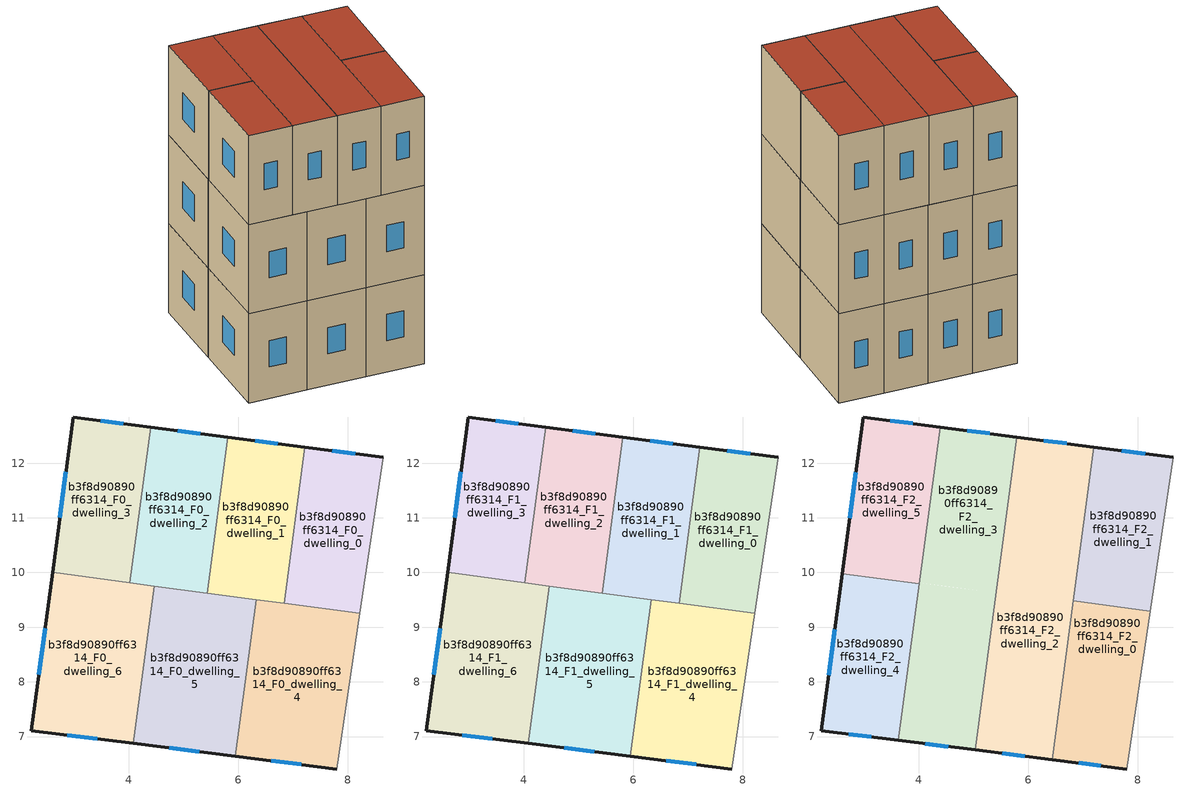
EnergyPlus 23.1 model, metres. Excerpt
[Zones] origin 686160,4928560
b3f8d90890ff6314_F0_dwelling_0
 floor ground (EU_floor_Construction): 8.65,12.11 8.23,9.25 6.84,9.44 7.22,12.29 z0
 wall outside (EU_wall_Construction): 8.65,12.11 7.22,12.29 z0:3
 wall adiabatic (EU_wall_Construction): 8.23,9.25 8.65,12.11 z0:3
 wall to b3f8d90890ff6314_F0_dwelling_1 (EU_wall_Construction): 7.22,12.29 6.84,9.44 z0:3
 wall to b3f8d90890ff6314_F0_dwelling_4 (EU_wall_Construction): 6.84,9.44 8.23,9.25 z0:3
 window (EU_Window_Construction): 8.14,12.17 7.72,12.23 z1.06:1.94
b3f8d90890ff6314_F0_dwelling_1
 floor ground (EU_floor_Construction): 7.22,12.29 6.84,9.44 5.43,9.62 5.81,12.48 z0
 wall outside (EU_wall_Construction): 7.22,12.29 5.81,12.48 z0:3
 wall to b3f8d90890ff6314_F0_dwelling_2 (EU_wall_Construction): 5.81,12.48 5.43,9.62 z0:3
 wall to b3f8d90890ff6314_F0_dwelling_5 (EU_wall_Construction): 5.43,9.62 6.33,9.5 z0:3
 wall to b3f8d90890ff6314_F0_dwelling_4 (EU_wall_Construction): 6.33,9.5 6.84,9.44 z0:3
 window (EU_Window_Construction): 6.72,12.36 6.31,12.41 z1.06:1.94
b3f8d90890ff6314_F0_dwelling_2
 floor ground (EU_floor_Construction): 5.81,12.48 5.43,9.62 4.02,9.81 4.4,12.66 z0
 wall outside (EU_wall_Construction): 5.81,12.48 4.4,12.66 z0:3
 wall to b3f8d90890ff6314_F0_dwelling_3 (EU_wall_Construction): 4.4,12.66 4.02,9.81 z0:3
 wall to b3f8d90890ff6314_F0_dwelling_6 (EU_wall_Construction): 4.02,9.81 4.46,9.75 z0:3
 wall to b3f8d90890ff6314_F0_dwelling_5 (EU_wall_Construction): 4.46,9.75 5.43,9.62 z0:3
 window (EU_Window_Construction): 5.31,12.54 4.89,12.6 z1.06:1.94
b3f8d90890ff6314_F0_dwelling_3
 floor ground (EU_floor_Construction): 4.4,12.66 4.02,9.81 2.6,10 2.98,12.84 z0
 wall outside (EU_wall_Construction): 4.4,12.66 2.98,12.84 2.6,10 z0:3
 wall to b3f8d90890ff6314_F0_dwelling_6 (EU_wall_Construction): 2.6,10 4.02,9.81 z0:3
 window (EU_Window_Construction): 2.85,11.84 2.74,11 / 3.9,12.72 3.48,12.78 z1.06:1.94
b3f8d90890ff6314_F0_dwelling_4
 floor ground (EU_floor_Construction): 8.23,9.25 7.81,6.41 5.95,6.64 6.33,9.5 z0
 wall outside (EU_wall_Construction): 5.95,6.64 7.81,6.41 z0:3
 wall adiabatic (EU_wall_Construction): 7.81,6.41 8.23,9.25 z0:3
 wall to b3f8d90890ff6314_F0_dwelling_5 (EU_wall_Construction): 6.33,9.5 5.95,6.64 z0:3
 window (EU_Window_Construction): 6.6,6.56 7.15,6.49 z1.06:1.94
b3f8d90890ff6314_F0_dwelling_5
 floor ground (EU_floor_Construction): 6.33,9.5 5.95,6.64 4.08,6.87 4.46,9.75 z0
 wall outside (EU_wall_Construction): 4.08,6.87 5.95,6.64 z0:3
 wall to b3f8d90890ff6314_F0_dwelling_6 (EU_wall_Construction): 4.46,9.75 4.08,6.87 z0:3
 window (EU_Window_Construction): 4.74,6.79 5.29,6.72 z1.06:1.94
b3f8d90890ff6314_F0_dwelling_6
 floor ground (EU_floor_Construction): 4.46,9.75 4.08,6.87 2.22,7.11 2.6,10 z0
 wall outside (EU_wall_Construction): 2.6,10 2.22,7.11 4.08,6.87 z0:3
 window (EU_Window_Construction): 2.88,7.02 3.42,6.96 / 2.47,8.98 2.35,8.13 z1.06:1.94
b3f8d90890ff6314_F1_dwelling_0
 floor to b3f8d90890ff6314_F0_dwelling_0 (EU_floor_Construction): 8.65,12.11 8.23,9.25 6.84,9.44 7.22,12.29 z3
 wall outside (EU_wall_Construction): 8.65,12.11 7.22,12.29 z3:6
 wall adiabatic (EU_wall_Construction): 8.23,9.25 8.65,12.11 z3:6
 wall to b3f8d90890ff6314_F1_dwelling_1 (EU_wall_Construction): 7.22,12.29 6.84,9.44 z3:6
 wall to b3f8d90890ff6314_F1_dwelling_4 (EU_wall_Construction): 6.84,9.44 8.23,9.25 z3:6
 window (EU_Window_Construction): 8.14,12.17 7.72,12.23 z4.06:4.94
b3f8d90890ff6314_F1_dwelling_1
 floor to b3f8d90890ff6314_F0_dwelling_1 (EU_floor_Construction): 7.22,12.29 6.84,9.44 5.43,9.62 5.81,12.48 z3
 wall outside (EU_wall_Construction): 7.22,12.29 5.81,12.48 z3:6
 wall to b3f8d90890ff6314_F1_dwelling_2 (EU_wall_Construction): 5.81,12.48 5.43,9.62 z3:6
 wall to b3f8d90890ff6314_F1_dwelling_5 (EU_wall_Construction): 5.43,9.62 6.33,9.5 z3:6
 wall to b3f8d90890ff6314_F1_dwelling_4 (EU_wall_Construction): 6.33,9.5 6.84,9.44 z3:6
 window (EU_Window_Construction): 6.72,12.36 6.31,12.41 z4.06:4.94
b3f8d90890ff6314_F1_dwelling_2
 floor to b3f8d90890ff6314_F0_dwelling_2 (EU_floor_Construction): 5.81,12.48 5.43,9.62 4.02,9.81 4.4,12.66 z3
 wall outside (EU_wall_Construction): 5.81,12.48 4.4,12.66 z3:6
 wall to b3f8d90890ff6314_F1_dwelling_3 (EU_wall_Construction): 4.4,12.66 4.02,9.81 z3:6
 wall to b3f8d90890ff6314_F1_dwelling_6 (EU_wall_Construction): 4.02,9.81 4.46,9.75 z3:6
 wall to b3f8d90890ff6314_F1_dwelling_5 (EU_wall_Construction): 4.46,9.75 5.43,9.62 z3:6
 window (EU_Window_Construction): 5.31,12.54 4.89,12.6 z4.06:4.94
 ceiling adiabatic (EU_roof_Construction): 5.43,9.62 5.81,12.48 4.4,12.66 5.79,12.48 5.41,9.63 z6
b3f8d90890ff6314_F1_dwelling_3
 floor to b3f8d90890ff6314_F0_dwelling_3 (EU_floor_Construction): 4.4,12.66 4.02,9.81 2.6,10 2.98,12.84 z3
 wall outside (EU_wall_Construction): 4.4,12.66 2.98,12.84 2.6,10 z3:6
 wall to b3f8d90890ff6314_F1_dwelling_6 (EU_wall_Construction): 2.6,10 4.02,9.81 z3:6
 window (EU_Window_Construction): 2.85,11.84 2.74,11 / 3.9,12.72 3.48,12.78 z4.06:4.94
b3f8d90890ff6314_F1_dwelling_4
 floor to b3f8d90890ff6314_F0_dwelling_4 (EU_floor_Construction): 8.23,9.25 7.81,6.41 5.95,6.64 6.33,9.5 z3
 wall outside (EU_wall_Construction): 5.95,6.64 7.81,6.41 z3:6
 wall adiabatic (EU_wall_Construction): 7.81,6.41 8.23,9.25 z3:6
 wall to b3f8d90890ff6314_F1_dwelling_5 (EU_wall_Construction): 6.33,9.5 5.95,6.64 z3:6
 window (EU_Window_Construction): 6.6,6.56 7.15,6.49 z4.06:4.94
 ceiling adiabatic (EU_roof_Construction): 6.44,6.58 6.82,9.44 6.33,9.5 5.95,6.64 z6
b3f8d90890ff6314_F1_dwelling_5
 floor to b3f8d90890ff6314_F0_dwelling_5 (EU_floor_Construction): 6.33,9.5 5.95,6.64 4.08,6.87 4.46,9.75 z3
 wall outside (EU_wall_Construction): 4.08,6.87 5.95,6.64 z3:6
 wall to b3f8d90890ff6314_F1_dwelling_6 (EU_wall_Construction): 4.46,9.75 4.08,6.87 z3:6
 window (EU_Window_Construction): 4.74,6.79 5.29,6.72 z4.06:4.94
 ceiling adiabatic (EU_roof_Construction): 5.95,6.64 6.33,9.5 5.41,9.63 5.03,6.75 z6
b3f8d90890ff6314_F1_dwelling_6
 floor to b3f8d90890ff6314_F0_dwelling_6 (EU_floor_Construction): 4.46,9.75 4.08,6.87 2.22,7.11 2.6,10 z3
 wall outside (EU_wall_Construction): 2.6,10 2.22,7.11 4.08,6.87 z3:6
 window (EU_Window_Construction): 2.88,7.02 3.42,6.96 / 2.47,8.98 2.35,8.13 z4.06:4.94
b3f8d90890ff6314_F2_dwelling_0
 floor to b3f8d90890ff6314_F1_dwelling_4 (EU_floor_Construction): 8.23,9.25 7.81,6.41 6.44,6.58 6.82,9.44 z6
 floor to b3f8d90890ff6314_F1_dwelling_0 (EU_floor_Construction): 8.23,9.29 8.23,9.25 6.84,9.44 6.84,9.48 z6
 wall outside (EU_wall_Construction): 6.44,6.58 7.81,6.41 z6:9
 wall to b3f8d90890ff6314_F2_dwelling_1 (EU_wall_Construction): 8.23,9.29 6.82,9.48 z6:9
 wall adiabatic (EU_wall_Construction): 7.81,6.41 8.23,9.29 z6:9
 wall to b3f8d90890ff6314_F2_dwelling_2 (EU_wall_Construction): 6.82,9.48 6.44,6.58 z6:9
 window (EU_Window_Construction): 6.92,6.52 7.32,6.47 z7.06:7.94
 roof outside (EU_roof_Construction): 7.81,6.41 8.23,9.29 6.82,9.48 6.44,6.58 z9
b3f8d90890ff6314_F2_dwelling_1
 floor to b3f8d90890ff6314_F1_dwelling_0 (EU_floor_Construction): 8.65,12.11 8.23,9.29 6.84,9.48 7.22,12.29 z6
 floor to b3f8d90890ff6314_F1_dwelling_1 (EU_floor_Construction): 7.22,12.29 6.84,9.48 6.82,9.48 7.2,12.29 z6
 wall outside (EU_wall_Construction): 8.65,12.11 7.2,12.29 z6:9
 wall adiabatic (EU_wall_Construction): 8.23,9.29 8.65,12.11 z6:9
 wall to b3f8d90890ff6314_F2_dwelling_2 (EU_wall_Construction): 7.2,12.29 6.82,9.48 z6:9
 window (EU_Window_Construction): 8.14,12.17 7.71,12.23 z7.06:7.94
 roof outside (EU_roof_Construction): 8.23,9.29 8.65,12.11 7.2,12.29 6.82,9.48 z9
b3f8d90890ff6314_F2_dwelling_2
 floor to b3f8d90890ff6314_F1_dwelling_1 (EU_floor_Construction): 7.2,12.29 6.82,9.44 5.43,9.62 5.81,12.48 z6
 floor adiabatic (EU_floor_Construction): 5.81,12.48 5.43,9.62 6.82,9.44 6.44,6.58 5.03,6.75 5.79,12.48 z6
 wall outside (EU_wall_Construction): 7.2,12.29 5.79,12.48 / 5.03,6.75 6.44,6.58 z6:9
 wall to b3f8d90890ff6314_F2_dwelling_3 (EU_wall_Construction): 5.79,12.48 5.03,6.75 z6:9
 window (EU_Window_Construction): 6.7,12.36 6.29,12.41 / 5.53,6.69 5.94,6.64 z7.06:7.94
 roof outside (EU_roof_Construction): 6.44,6.58 7.2,12.29 5.79,12.48 5.03,6.75 z9
b3f8d90890ff6314_F2_dwelling_3
 floor to b3f8d90890ff6314_F1_dwelling_2 (EU_floor_Construction): 5.79,12.48 5.41,9.63 4.02,9.81 4.4,12.66 z6
 floor to b3f8d90890ff6314_F1_dwelling_3 (EU_floor_Construction): 4.4,12.66 4.02,9.81 4.01,9.81 4.39,12.66 z6
 floor to b3f8d90890ff6314_F1_dwelling_5 (EU_floor_Construction): 5.41,9.63 5.03,6.75 4.08,6.87 4.46,9.75 z6
 floor to b3f8d90890ff6314_F1_dwelling_6 (EU_floor_Construction): 4.46,9.75 4.08,6.87 3.62,6.93 4.01,9.81 z6
 wall outside (EU_wall_Construction): 5.79,12.48 4.39,12.66 / 3.62,6.93 5.03,6.75 z6:9
 wall to b3f8d90890ff6314_F2_dwelling_5 (EU_wall_Construction): 4.39,12.66 4,9.79 z6:9
 wall to b3f8d90890ff6314_F2_dwelling_4 (EU_wall_Construction): 4,9.79 3.62,6.93 z6:9
 window (EU_Window_Construction): 5.29,12.54 4.88,12.6 / 4.12,6.87 4.53,6.82 z7.06:7.94
 roof outside (EU_roof_Construction): 5.03,6.75 5.79,12.48 4.39,12.66 3.62,6.93 z9
b3f8d90890ff6314_F2_dwelling_4
 floor to b3f8d90890ff6314_F1_dwelling_6 (EU_floor_Construction): 4,9.79 3.62,6.93 2.22,7.11 2.6,9.98 z6
 wall outside (EU_wall_Construction): 2.6,9.98 2.22,7.11 3.62,6.93 z6:9
 wall to b3f8d90890ff6314_F2_dwelling_5 (EU_wall_Construction): 4,9.79 2.6,9.98 z6:9
 window (EU_Window_Construction): 2.71,7.04 3.13,6.99 / 2.47,8.96 2.35,8.12 z7.06:7.94
 roof outside (EU_roof_Construction): 3.62,6.93 4,9.79 2.6,9.98 2.22,7.11 z9
b3f8d90890ff6314_F2_dwelling_5
 floor to b3f8d90890ff6314_F1_dwelling_3 (EU_floor_Construction): 4.39,12.66 4.01,9.81 2.6,10 2.98,12.84 z6
 floor to b3f8d90890ff6314_F1_dwelling_6 (EU_floor_Construction): 4.01,9.81 4,9.79 2.6,9.98 2.6,10 z6
 wall outside (EU_wall_Construction): 4.39,12.66 2.98,12.84 2.6,9.98 z6:9
 window (EU_Window_Construction): 3.89,12.73 3.48,12.78 / 2.85,11.83 2.73,10.99 z7.06:7.94
 roof outside (EU_roof_Construction): 4,9.79 4.39,12.66 2.98,12.84 2.6,9.98 z9
[Building]
EU S2 Campaign: North Axis=0; Terrain=City; Solar Distribution=FullExterior
[Site:Location]
Bologna: Latitude=44.5; Longitude=11.25; Time Zone=1; Elevation=37
[SizingPeriod:WeatherFileDays]
AnnualSizingPeriod: Begin Month=1; Begin Day of Month=1; End Month=12; End Day of Month=31; Day of Week for Start Day=Monday; Use Weather File Daylight Saving Period=No; Use Weather File Rain and Snow Indicators=No
[MATERIAL]
EU_InternalMass_Material: Roughness=MediumRough; Thickness=0.1; Conductivity=1; Density=1800; Specific Heat=900; Thermal Absorptance=0.9; Solar Absorptance=0.7; Visible Absorptance=0.7
[MATERIAL:NOMASS] Roughness=MediumRough; Thermal Absorptance=0.9; Solar Absorptance=0.7; Visible Absorptance=0.7
Name | Thermal Resistance
EU_wall_NoMass | 0.781309
EU_roof_NoMass | 0.418499
EU_floor_NoMass | 0.563442
[WINDOWMATERIAL:SIMPLEGLAZINGSYSTEM]
EU_Window_SimpleGlazing: UFactor=4.32879; Solar Heat Gain Coefficient=0.85; Visible Transmittance=0.85
[CONSTRUCTION]
EU_wall_Construction: EU_wall_NoMass
EU_roof_Construction: EU_roof_NoMass
EU_floor_Construction: EU_floor_NoMass
EU_InternalMass_Construction: EU_InternalMass_Material
EU_Window_Construction: EU_Window_SimpleGlazing
[ZONE] Type=1; Multiplier=1; Ceiling Height=autocalculate; Floor Area=autocalculate; Part of Total Floor Area=Yes
Name | Volume
b3f8d90890ff6314_F0_dwelling_0; b3f8d90890ff6314_F1_dwelling_0 | 12.2871
b3f8d90890ff6314_F2_dwelling_0; b3f8d90890ff6314_F0_dwelling_1; b3f8d90890ff6314_F1_dwelling_1; b3f8d90890ff6314_F0_dwelling_2; b3f8d90890ff6314_F1_dwelling_2 | 12.2849
b3f8d90890ff6314_F2_dwelling_1 | 12.2842
b3f8d90890ff6314_F2_dwelling_2 | 24.5676
b3f8d90890ff6314_F0_dwelling_3; b3f8d90890ff6314_F1_dwelling_3 | 12.2834
b3f8d90890ff6314_F2_dwelling_3 | 24.561
b3f8d90890ff6314_F0_dwelling_4; b3f8d90890ff6314_F1_dwelling_4 | 16.3792
b3f8d90890ff6314_F2_dwelling_4 | 12.29
b3f8d90890ff6314_F0_dwelling_5; b3f8d90890ff6314_F1_dwelling_5 | 16.3711
b3f8d90890ff6314_F2_dwelling_5 | 12.2878
b3f8d90890ff6314_F0_dwelling_6; b3f8d90890ff6314_F1_dwelling_6 | 16.3813
[INTERNALMASS] Construction=EU_InternalMass_Construction
Name | Zone or ZoneList | Surface Area
b3f8d90890ff6314_F0_dwelling_0_EU_InternalMass | b3f8d90890ff6314_F0_dwelling_0 | 4.09555
b3f8d90890ff6314_F0_dwelling_1_EU_InternalMass | b3f8d90890ff6314_F0_dwelling_1 | 4.09482
b3f8d90890ff6314_F0_dwelling_2_EU_InternalMass | b3f8d90890ff6314_F0_dwelling_2 | 4.09469
b3f8d90890ff6314_F0_dwelling_3_EU_InternalMass | b3f8d90890ff6314_F0_dwelling_3 | 4.09474
b3f8d90890ff6314_F0_dwelling_4_EU_InternalMass | b3f8d90890ff6314_F0_dwelling_4 | 5.45987
b3f8d90890ff6314_F0_dwelling_5_EU_InternalMass | b3f8d90890ff6314_F0_dwelling_5 | 5.45677
b3f8d90890ff6314_F0_dwelling_6_EU_InternalMass | b3f8d90890ff6314_F0_dwelling_6 | 5.46066
b3f8d90890ff6314_F1_dwelling_0_EU_InternalMass | b3f8d90890ff6314_F1_dwelling_0 | 4.09555
b3f8d90890ff6314_F1_dwelling_1_EU_InternalMass | b3f8d90890ff6314_F1_dwelling_1 | 4.09482
b3f8d90890ff6314_F1_dwelling_2_EU_InternalMass | b3f8d90890ff6314_F1_dwelling_2 | 4.09469
b3f8d90890ff6314_F1_dwelling_3_EU_InternalMass | b3f8d90890ff6314_F1_dwelling_3 | 4.09474
b3f8d90890ff6314_F1_dwelling_4_EU_InternalMass | b3f8d90890ff6314_F1_dwelling_4 | 5.45987
b3f8d90890ff6314_F1_dwelling_5_EU_InternalMass | b3f8d90890ff6314_F1_dwelling_5 | 5.45677
b3f8d90890ff6314_F1_dwelling_6_EU_InternalMass | b3f8d90890ff6314_F1_dwelling_6 | 5.46066
b3f8d90890ff6314_F2_dwelling_0_EU_InternalMass | b3f8d90890ff6314_F2_dwelling_0 | 4.09476
b3f8d90890ff6314_F2_dwelling_1_EU_InternalMass | b3f8d90890ff6314_F2_dwelling_1 | 4.09502
b3f8d90890ff6314_F2_dwelling_2_EU_InternalMass | b3f8d90890ff6314_F2_dwelling_2 | 8.18938
b3f8d90890ff6314_F2_dwelling_3_EU_InternalMass | b3f8d90890ff6314_F2_dwelling_3 | 8.18687
b3f8d90890ff6314_F2_dwelling_4_EU_InternalMass | b3f8d90890ff6314_F2_dwelling_4 | 4.09665
b3f8d90890ff6314_F2_dwelling_5_EU_InternalMass | b3f8d90890ff6314_F2_dwelling_5 | 4.09594
[OTHEREQUIPMENT] Fuel Type=Electricity; Design Level Calculation Method=Watts/Area; Power per Zone Floor Area=1; Fraction Latent=0; Fraction Radiant=0; Fraction Lost=0; Carbon Dioxide Generation Rate=0; EndUse Subcategory=EU_Step8_InternalGains
Name | Zone or ZoneList or Space or SpaceList | Schedule
EU_Step8_InternalGain_b3f8d90890ff6314_F0_dwelling_0_f000 | b3f8d90890ff6314_F0_dwelling_0 | EU_Step8_GainSchedule_b3f8d90890ff6314_F0_dwelling_0_f000
EU_Step8_InternalGain_b3f8d90890ff6314_F0_dwelling_1_f000 | b3f8d90890ff6314_F0_dwelling_1 | EU_Step8_GainSchedule_b3f8d90890ff6314_F0_dwelling_1_f000
EU_Step8_InternalGain_b3f8d90890ff6314_F0_dwelling_2_f000 | b3f8d90890ff6314_F0_dwelling_2 | EU_Step8_GainSchedule_b3f8d90890ff6314_F0_dwelling_2_f000
EU_Step8_InternalGain_b3f8d90890ff6314_F0_dwelling_3_f000 | b3f8d90890ff6314_F0_dwelling_3 | EU_Step8_GainSchedule_b3f8d90890ff6314_F0_dwelling_3_f000
EU_Step8_InternalGain_b3f8d90890ff6314_F0_dwelling_4_f000 | b3f8d90890ff6314_F0_dwelling_4 | EU_Step8_GainSchedule_b3f8d90890ff6314_F0_dwelling_4_f000
EU_Step8_InternalGain_b3f8d90890ff6314_F0_dwelling_5_f000 | b3f8d90890ff6314_F0_dwelling_5 | EU_Step8_GainSchedule_b3f8d90890ff6314_F0_dwelling_5_f000
EU_Step8_InternalGain_b3f8d90890ff6314_F0_dwelling_6_f000 | b3f8d90890ff6314_F0_dwelling_6 | EU_Step8_GainSchedule_b3f8d90890ff6314_F0_dwelling_6_f000
EU_Step8_InternalGain_b3f8d90890ff6314_F1_dwelling_0_f000 | b3f8d90890ff6314_F1_dwelling_0 | EU_Step8_GainSchedule_b3f8d90890ff6314_F1_dwelling_0_f000
EU_Step8_InternalGain_b3f8d90890ff6314_F1_dwelling_1_f000 | b3f8d90890ff6314_F1_dwelling_1 | EU_Step8_GainSchedule_b3f8d90890ff6314_F1_dwelling_1_f000
EU_Step8_InternalGain_b3f8d90890ff6314_F1_dwelling_2_f000 | b3f8d90890ff6314_F1_dwelling_2 | EU_Step8_GainSchedule_b3f8d90890ff6314_F1_dwelling_2_f000
EU_Step8_InternalGain_b3f8d90890ff6314_F1_dwelling_3_f000 | b3f8d90890ff6314_F1_dwelling_3 | EU_Step8_GainSchedule_b3f8d90890ff6314_F1_dwelling_3_f000
EU_Step8_InternalGain_b3f8d90890ff6314_F1_dwelling_4_f000 | b3f8d90890ff6314_F1_dwelling_4 | EU_Step8_GainSchedule_b3f8d90890ff6314_F1_dwelling_4_f000
EU_Step8_InternalGain_b3f8d90890ff6314_F1_dwelling_5_f000 | b3f8d90890ff6314_F1_dwelling_5 | EU_Step8_GainSchedule_b3f8d90890ff6314_F1_dwelling_5_f000
EU_Step8_InternalGain_b3f8d90890ff6314_F1_dwelling_6_f000 | b3f8d90890ff6314_F1_dwelling_6 | EU_Step8_GainSchedule_b3f8d90890ff6314_F1_dwelling_6_f000
EU_Step8_InternalGain_b3f8d90890ff6314_F2_dwelling_0_f000 | b3f8d90890ff6314_F2_dwelling_0 | EU_Step8_GainSchedule_b3f8d90890ff6314_F2_dwelling_0_f000
EU_Step8_InternalGain_b3f8d90890ff6314_F2_dwelling_1_f000 | b3f8d90890ff6314_F2_dwelling_1 | EU_Step8_GainSchedule_b3f8d90890ff6314_F2_dwelling_1_f000
EU_Step8_InternalGain_b3f8d90890ff6314_F2_dwelling_2_f000 | b3f8d90890ff6314_F2_dwelling_2 | EU_Step8_GainSchedule_b3f8d90890ff6314_F2_dwelling_2_f000
EU_Step8_InternalGain_b3f8d90890ff6314_F2_dwelling_3_f000 | b3f8d90890ff6314_F2_dwelling_3 | EU_Step8_GainSchedule_b3f8d90890ff6314_F2_dwelling_3_f000
EU_Step8_InternalGain_b3f8d90890ff6314_F2_dwelling_4_f000 | b3f8d90890ff6314_F2_dwelling_4 | EU_Step8_GainSchedule_b3f8d90890ff6314_F2_dwelling_4_f000
EU_Step8_InternalGain_b3f8d90890ff6314_F2_dwelling_5_f000 | b3f8d90890ff6314_F2_dwelling_5 | EU_Step8_GainSchedule_b3f8d90890ff6314_F2_dwelling_5_f000
[ZONEVENTILATION:DESIGNFLOWRATE] Schedule=EU_AlwaysOn; Design Flow Rate Calculation Method=AirChanges/Hour; Air Changes per Hour=0.692607; Ventilation Type=Natural; Fan Pressure Rise=0; Fan Total Efficiency=1; Constant Term Coefficient=1; Temperature Term Coefficient=0; Velocity Term Coefficient=0; Velocity Squared Term Coefficient=0; Minimum Indoor Temperature=-100; Maximum Indoor Temperature=100; Delta Temperature=-100; Minimum Outdoor Temperature=-100; Maximum Outdoor Temperature=100; Maximum Wind Speed=40
Name | Zone or ZoneList or Space or SpaceList
EU_ConstantAir_b3f8d90890ff6314_F0_dwelling_0 | b3f8d90890ff6314_F0_dwelling_0
EU_ConstantAir_b3f8d90890ff6314_F0_dwelling_1 | b3f8d90890ff6314_F0_dwelling_1
EU_ConstantAir_b3f8d90890ff6314_F0_dwelling_2 | b3f8d90890ff6314_F0_dwelling_2
EU_ConstantAir_b3f8d90890ff6314_F0_dwelling_3 | b3f8d90890ff6314_F0_dwelling_3
EU_ConstantAir_b3f8d90890ff6314_F0_dwelling_4 | b3f8d90890ff6314_F0_dwelling_4
EU_ConstantAir_b3f8d90890ff6314_F0_dwelling_5 | b3f8d90890ff6314_F0_dwelling_5
EU_ConstantAir_b3f8d90890ff6314_F0_dwelling_6 | b3f8d90890ff6314_F0_dwelling_6
EU_ConstantAir_b3f8d90890ff6314_F1_dwelling_0 | b3f8d90890ff6314_F1_dwelling_0
EU_ConstantAir_b3f8d90890ff6314_F1_dwelling_1 | b3f8d90890ff6314_F1_dwelling_1
EU_ConstantAir_b3f8d90890ff6314_F1_dwelling_2 | b3f8d90890ff6314_F1_dwelling_2
EU_ConstantAir_b3f8d90890ff6314_F1_dwelling_3 | b3f8d90890ff6314_F1_dwelling_3
EU_ConstantAir_b3f8d90890ff6314_F1_dwelling_4 | b3f8d90890ff6314_F1_dwelling_4
EU_ConstantAir_b3f8d90890ff6314_F1_dwelling_5 | b3f8d90890ff6314_F1_dwelling_5
EU_ConstantAir_b3f8d90890ff6314_F1_dwelling_6 | b3f8d90890ff6314_F1_dwelling_6
EU_ConstantAir_b3f8d90890ff6314_F2_dwelling_0 | b3f8d90890ff6314_F2_dwelling_0
EU_ConstantAir_b3f8d90890ff6314_F2_dwelling_1 | b3f8d90890ff6314_F2_dwelling_1
EU_ConstantAir_b3f8d90890ff6314_F2_dwelling_2 | b3f8d90890ff6314_F2_dwelling_2
EU_ConstantAir_b3f8d90890ff6314_F2_dwelling_3 | b3f8d90890ff6314_F2_dwelling_3
EU_ConstantAir_b3f8d90890ff6314_F2_dwelling_4 | b3f8d90890ff6314_F2_dwelling_4
EU_ConstantAir_b3f8d90890ff6314_F2_dwelling_5 | b3f8d90890ff6314_F2_dwelling_5
[HVACTEMPLATE:THERMOSTAT] Constant Heating Setpoint=20; Constant Cooling Setpoint=50
EU_HeatOnly_b3f8d90890ff6314_F0_dwelling_0; EU_HeatOnly_b3f8d90890ff6314_F0_dwelling_1; EU_HeatOnly_b3f8d90890ff6314_F0_dwelling_2; EU_HeatOnly_b3f8d90890ff6314_F0_dwelling_3; EU_HeatOnly_b3f8d90890ff6314_F0_dwelling_4; EU_HeatOnly_b3f8d90890ff6314_F0_dwelling_5; EU_HeatOnly_b3f8d90890ff6314_F0_dwelling_6; EU_HeatOnly_b3f8d90890ff6314_F1_dwelling_0; EU_HeatOnly_b3f8d90890ff6314_F1_dwelling_1; EU_HeatOnly_b3f8d90890ff6314_F1_dwelling_2; EU_HeatOnly_b3f8d90890ff6314_F1_dwelling_3; EU_HeatOnly_b3f8d90890ff6314_F1_dwelling_4; EU_HeatOnly_b3f8d90890ff6314_F1_dwelling_5; EU_HeatOnly_b3f8d90890ff6314_F1_dwelling_6; EU_HeatOnly_b3f8d90890ff6314_F2_dwelling_0; EU_HeatOnly_b3f8d90890ff6314_F2_dwelling_1; EU_HeatOnly_b3f8d90890ff6314_F2_dwelling_2; EU_HeatOnly_b3f8d90890ff6314_F2_dwelling_3; EU_HeatOnly_b3f8d90890ff6314_F2_dwelling_4; EU_HeatOnly_b3f8d90890ff6314_F2_dwelling_5
[HVACTEMPLATE:ZONE:IDEALLOADSAIRSYSTEM] System Availability Schedule=EU_AlwaysOn; Maximum Heating Supply Air Temperature=50; Minimum Cooling Supply Air Temperature=13; Maximum Heating Supply Air Humidity Ratio=0.0156; Minimum Cooling Supply Air Humidity Ratio=0.0077; Heating Limit=NoLimit; Cooling Limit=NoLimit; Heating Availability Schedule=EU_AlwaysOn; Cooling Availability Schedule=EU_CoolingOff; Dehumidification Control Type=ConstantSensibleHeatRatio; Cooling Sensible Heat Ratio=0.7; Dehumidification Setpoint=60; Humidification Control Type=None; Humidification Setpoint=30; Outdoor Air Method=None; Outdoor Air Flow Rate per Person=0.00944; Outdoor Air Flow Rate per Zone Floor Area=0; Outdoor Air Flow Rate per Zone=0; Demand Controlled Ventilation Type=None; Outdoor Air Economizer Type=NoEconomizer; Heat Recovery Type=None; Sensible Heat Recovery Effectiveness=0.7; Latent Heat Recovery Effectiveness=0.65
Name | Template Thermostat
b3f8d90890ff6314_F0_dwelling_0 | EU_HeatOnly_b3f8d90890ff6314_F0_dwelling_0
b3f8d90890ff6314_F0_dwelling_1 | EU_HeatOnly_b3f8d90890ff6314_F0_dwelling_1
b3f8d90890ff6314_F0_dwelling_2 | EU_HeatOnly_b3f8d90890ff6314_F0_dwelling_2
b3f8d90890ff6314_F0_dwelling_3 | EU_HeatOnly_b3f8d90890ff6314_F0_dwelling_3
b3f8d90890ff6314_F0_dwelling_4 | EU_HeatOnly_b3f8d90890ff6314_F0_dwelling_4
b3f8d90890ff6314_F0_dwelling_5 | EU_HeatOnly_b3f8d90890ff6314_F0_dwelling_5
b3f8d90890ff6314_F0_dwelling_6 | EU_HeatOnly_b3f8d90890ff6314_F0_dwelling_6
b3f8d90890ff6314_F1_dwelling_0 | EU_HeatOnly_b3f8d90890ff6314_F1_dwelling_0
b3f8d90890ff6314_F1_dwelling_1 | EU_HeatOnly_b3f8d90890ff6314_F1_dwelling_1
b3f8d90890ff6314_F1_dwelling_2 | EU_HeatOnly_b3f8d90890ff6314_F1_dwelling_2
b3f8d90890ff6314_F1_dwelling_3 | EU_HeatOnly_b3f8d90890ff6314_F1_dwelling_3
b3f8d90890ff6314_F1_dwelling_4 | EU_HeatOnly_b3f8d90890ff6314_F1_dwelling_4
b3f8d90890ff6314_F1_dwelling_5 | EU_HeatOnly_b3f8d90890ff6314_F1_dwelling_5
b3f8d90890ff6314_F1_dwelling_6 | EU_HeatOnly_b3f8d90890ff6314_F1_dwelling_6
b3f8d90890ff6314_F2_dwelling_0 | EU_HeatOnly_b3f8d90890ff6314_F2_dwelling_0
b3f8d90890ff6314_F2_dwelling_1 | EU_HeatOnly_b3f8d90890ff6314_F2_dwelling_1
b3f8d90890ff6314_F2_dwelling_2 | EU_HeatOnly_b3f8d90890ff6314_F2_dwelling_2
b3f8d90890ff6314_F2_dwelling_3 | EU_HeatOnly_b3f8d90890ff6314_F2_dwelling_3
b3f8d90890ff6314_F2_dwelling_4 | EU_HeatOnly_b3f8d90890ff6314_F2_dwelling_4
b3f8d90890ff6314_F2_dwelling_5 | EU_HeatOnly_b3f8d90890ff6314_F2_dwelling_5
[SIZING:ZONE] Zone Cooling Design Supply Air Temperature Input Method=SupplyAirTemperature; Zone Cooling Design Supply Air Temperature=13; Zone Heating Design Supply Air Temperature Input Method=SupplyAirTemperature; Zone Heating Design Supply Air Temperature=50; Zone Cooling Design Supply Air Humidity Ratio=0.008; Zone Heating Design Supply Air Humidity Ratio=0.008; Cooling Design Air Flow Method=DesignDay; Cooling Design Air Flow Rate=0; Cooling Minimum Air Flow per Zone Floor Area=0.000762; Cooling Minimum Air Flow=0; Cooling Minimum Air Flow Fraction=0.2; Heating Design Air Flow Method=DesignDay; Heating Design Air Flow Rate=0; Heating Maximum Air Flow per Zone Floor Area=0.002032; Heating Maximum Air Flow=0.141576; Heating Maximum Air Flow Fraction=0.3; Account for Dedicated Outdoor Air System=No; Dedicated Outdoor Air System Control Strategy=NeutralSupplyAir; Dedicated Outdoor Air Low Setpoint Temperature for Design=autosize; Dedicated Outdoor Air High Setpoint Temperature for Design=autosize; Zone Load Sizing Method=Sensible Load Only No Latent Load; Zone Latent Cooling Design Supply Air Humidity Ratio Input Method=HumidityRatioDifference; Zone Cooling Design Supply Air Humidity Ratio Difference=0.005; Zone Latent Heating Design Supply Air Humidity Ratio Input Method=HumidityRatioDifference; Zone Humidification Design Supply Air Humidity Ratio Difference=0.005
b3f8d90890ff6314_F0_dwelling_0; b3f8d90890ff6314_F0_dwelling_1; b3f8d90890ff6314_F0_dwelling_2; b3f8d90890ff6314_F0_dwelling_3; b3f8d90890ff6314_F0_dwelling_4; b3f8d90890ff6314_F0_dwelling_5; b3f8d90890ff6314_F0_dwelling_6; b3f8d90890ff6314_F1_dwelling_0; b3f8d90890ff6314_F1_dwelling_1; b3f8d90890ff6314_F1_dwelling_2; b3f8d90890ff6314_F1_dwelling_3; b3f8d90890ff6314_F1_dwelling_4; b3f8d90890ff6314_F1_dwelling_5; b3f8d90890ff6314_F1_dwelling_6; b3f8d90890ff6314_F2_dwelling_0; b3f8d90890ff6314_F2_dwelling_1; b3f8d90890ff6314_F2_dwelling_2; b3f8d90890ff6314_F2_dwelling_3; b3f8d90890ff6314_F2_dwelling_4; b3f8d90890ff6314_F2_dwelling_5
[SCHEDULE:CONSTANT]
Name | Hourly Value
EU_AlwaysOn | 1
EU_CoolingOff | 0
[SCHEDULE:FILE] Column Number=1; Rows to Skip at Top=0; Number of Hours of Data=8760; Column Separator=Comma; Interpolate to Timestep=No; Minutes per Item=60; Adjust Schedule for Daylight Savings=Yes
Name | File
EU_Step8_GainSchedule_b3f8d90890ff6314_F0_dwelling_0_f000 | ../../schedules/b3f8d90890ff6314/b3f8d90890ff6314_F0_dwelling_0_f000_gain.csv
EU_Step8_GainSchedule_b3f8d90890ff6314_F0_dwelling_1_f000 | ../../schedules/b3f8d90890ff6314/b3f8d90890ff6314_F0_dwelling_1_f000_gain.csv
EU_Step8_GainSchedule_b3f8d90890ff6314_F0_dwelling_2_f000 | ../../schedules/b3f8d90890ff6314/b3f8d90890ff6314_F0_dwelling_2_f000_gain.csv
EU_Step8_GainSchedule_b3f8d90890ff6314_F0_dwelling_3_f000 | ../../schedules/b3f8d90890ff6314/b3f8d90890ff6314_F0_dwelling_3_f000_gain.csv
EU_Step8_GainSchedule_b3f8d90890ff6314_F0_dwelling_4_f000 | ../../schedules/b3f8d90890ff6314/b3f8d90890ff6314_F0_dwelling_4_f000_gain.csv
EU_Step8_GainSchedule_b3f8d90890ff6314_F0_dwelling_5_f000 | ../../schedules/b3f8d90890ff6314/b3f8d90890ff6314_F0_dwelling_5_f000_gain.csv
EU_Step8_GainSchedule_b3f8d90890ff6314_F0_dwelling_6_f000 | ../../schedules/b3f8d90890ff6314/b3f8d90890ff6314_F0_dwelling_6_f000_gain.csv
EU_Step8_GainSchedule_b3f8d90890ff6314_F1_dwelling_0_f000 | ../../schedules/b3f8d90890ff6314/b3f8d90890ff6314_F1_dwelling_0_f000_gain.csv
EU_Step8_GainSchedule_b3f8d90890ff6314_F1_dwelling_1_f000 | ../../schedules/b3f8d90890ff6314/b3f8d90890ff6314_F1_dwelling_1_f000_gain.csv
EU_Step8_GainSchedule_b3f8d90890ff6314_F1_dwelling_2_f000 | ../../schedules/b3f8d90890ff6314/b3f8d90890ff6314_F1_dwelling_2_f000_gain.csv
EU_Step8_GainSchedule_b3f8d90890ff6314_F1_dwelling_3_f000 | ../../schedules/b3f8d90890ff6314/b3f8d90890ff6314_F1_dwelling_3_f000_gain.csv
EU_Step8_GainSchedule_b3f8d90890ff6314_F1_dwelling_4_f000 | ../../schedules/b3f8d90890ff6314/b3f8d90890ff6314_F1_dwelling_4_f000_gain.csv
EU_Step8_GainSchedule_b3f8d90890ff6314_F1_dwelling_5_f000 | ../../schedules/b3f8d90890ff6314/b3f8d90890ff6314_F1_dwelling_5_f000_gain.csv
EU_Step8_GainSchedule_b3f8d90890ff6314_F1_dwelling_6_f000 | ../../schedules/b3f8d90890ff6314/b3f8d90890ff6314_F1_dwelling_6_f000_gain.csv
EU_Step8_GainSchedule_b3f8d90890ff6314_F2_dwelling_0_f000 | ../../schedules/b3f8d90890ff6314/b3f8d90890ff6314_F2_dwelling_0_f000_gain.csv
EU_Step8_GainSchedule_b3f8d90890ff6314_F2_dwelling_1_f000 | ../../schedules/b3f8d90890ff6314/b3f8d90890ff6314_F2_dwelling_1_f000_gain.csv
EU_Step8_GainSchedule_b3f8d90890ff6314_F2_dwelling_2_f000 | ../../schedules/b3f8d90890ff6314/b3f8d90890ff6314_F2_dwelling_2_f000_gain.csv
EU_Step8_GainSchedule_b3f8d90890ff6314_F2_dwelling_3_f000 | ../../schedules/b3f8d90890ff6314/b3f8d90890ff6314_F2_dwelling_3_f000_gain.csv
EU_Step8_GainSchedule_b3f8d90890ff6314_F2_dwelling_4_f000 | ../../schedules/b3f8d90890ff6314/b3f8d90890ff6314_F2_dwelling_4_f000_gain.csv
EU_Step8_GainSchedule_b3f8d90890ff6314_F2_dwelling_5_f000 | ../../schedules/b3f8d90890ff6314/b3f8d90890ff6314_F2_dwelling_5_f000_gain.csv
